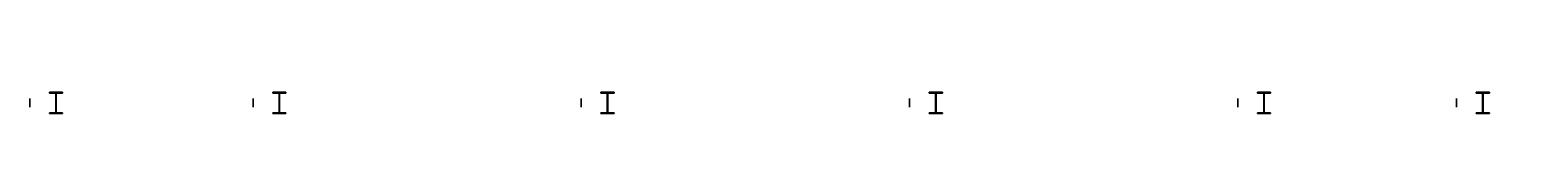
# Model space of a CAD drawing. Extents: x 0 to 768453, y -150 to 32537.
# Drawn here: x 234400 to 268453, y 3756 to 4537 of the extents above; entities that cross this region are included whole.
import ezdxf
from ezdxf.enums import TextEntityAlignment as Align

# ---------------------------------------------------------------- set-up
doc = ezdxf.new("R2010")
doc.units = 0

msp = doc.modelspace()

# ---------------------------------------------------------------- linework, layer by layer
at = {"layer": 'C1'}
for p, q in [((235150, 4244), (234850, 4244)), ((234850, 4244), (234850, 4226)), ((235150, 4244, 3330), (234850, 4244, 3330)), ((234850, 4244, 3330), (234850, 4226, 3330)), ((235150, 4244, 6460), (234850, 4244, 6460)), ((234850, 4244, 6460), (234850, 4226, 6460)), ((234994.5, 4226), (234850, 4226)), ((234994.5, 4226, 3330), (234850, 4226, 3330)), ((234994.5, 4226, 6460), (234850, 4226, 6460)), ((234994.5, 3774), (234994.5, 4226)), ((234994.5, 4226), (234994.5, 4226)), ((234994.5, 4226), (234994.5, 4226)), ((234994.5, 4226), (234994.5, 4226)), ((234994.5, 3774, 3330), (234994.5, 4226, 3330)), ((234994.5, 4226, 3330), (234994.5, 4226, 3330)), ((234994.5, 4226, 3330), (234994.5, 4226, 3330)), ((234994.5, 4226, 3330), (234994.5, 4226, 3330)), ((234994.5, 3774, 6460), (234994.5, 4226, 6460)), ((234994.5, 4226, 6460), (234994.5, 4226, 6460)), ((234994.5, 4226, 6460), (234994.5, 4226, 6460)), ((234994.5, 4226, 6460), (234994.5, 4226, 6460)), ((235005.5, 3774), (235005.5, 4226)), ((235005.5, 4226), (235005.5, 4226)), ((235005.5, 4226), (235005.5, 4226)), ((235005.5, 4226), (235005.5, 4226)), ((235005.5, 4226), (235150, 4226)), ((235005.5, 3774, 3330), (235005.5, 4226, 3330)), ((235005.5, 4226, 3330), (235005.5, 4226, 3330)), ((235005.5, 4226, 3330), (235005.5, 4226, 3330)), ((235005.5, 4226, 3330), (235005.5, 4226, 3330)), ((235005.5, 4226, 3330), (235150, 4226, 3330)), ((235005.5, 3774, 6460), (235005.5, 4226, 6460)), ((235005.5, 4226, 6460), (235005.5, 4226, 6460)), ((235005.5, 4226, 6460), (235005.5, 4226, 6460)), ((235005.5, 4226, 6460), (235005.5, 4226, 6460)), ((235005.5, 4226, 6460), (235150, 4226, 6460)), ((235150, 4244), (235150, 4226)), ((235150, 4244, 3330), (235150, 4226, 3330)), ((235150, 4244, 6460), (235150, 4226, 6460)), ((240250, 4244), (239950, 4244)), ((239950, 4244), (239950, 4226)), ((240250, 4244, 3330), (239950, 4244, 3330)), ((239950, 4244, 3330), (239950, 4226, 3330)), ((240250, 4244, 6460), (239950, 4244, 6460)), ((239950, 4244, 6460), (239950, 4226, 6460)), ((240094.5, 4226), (239950, 4226)), ((240094.5, 4226, 3330), (239950, 4226, 3330)), ((240094.5, 4226, 6460), (239950, 4226, 6460)), ((240094.5, 3774), (240094.5, 4226)), ((240094.5, 4226), (240094.5, 4226)), ((240094.5, 4226), (240094.5, 4226)), ((240094.5, 4226), (240094.5, 4226)), ((240094.5, 3774, 3330), (240094.5, 4226, 3330)), ((240094.5, 4226, 3330), (240094.5, 4226, 3330)), ((240094.5, 4226, 3330), (240094.5, 4226, 3330)), ((240094.5, 4226, 3330), (240094.5, 4226, 3330)), ((240094.5, 3774, 6460), (240094.5, 4226, 6460)), ((240094.5, 4226, 6460), (240094.5, 4226, 6460)), ((240094.5, 4226, 6460), (240094.5, 4226, 6460)), ((240094.5, 4226, 6460), (240094.5, 4226, 6460)), ((240105.5, 3774), (240105.5, 4226)), ((240105.5, 4226), (240105.5, 4226)), ((240105.5, 4226), (240105.5, 4226)), ((240105.5, 4226), (240105.5, 4226)), ((240105.5, 4226), (240250, 4226)), ((240105.5, 3774, 3330), (240105.5, 4226, 3330)), ((240105.5, 4226, 3330), (240105.5, 4226, 3330)), ((240105.5, 4226, 3330), (240105.5, 4226, 3330)), ((240105.5, 4226, 3330), (240105.5, 4226, 3330)), ((240105.5, 4226, 3330), (240250, 4226, 3330)), ((240105.5, 3774, 6460), (240105.5, 4226, 6460)), ((240105.5, 4226, 6460), (240105.5, 4226, 6460)), ((240105.5, 4226, 6460), (240105.5, 4226, 6460)), ((240105.5, 4226, 6460), (240105.5, 4226, 6460)), ((240105.5, 4226, 6460), (240250, 4226, 6460)), ((240250, 4244), (240250, 4226)), ((240250, 4244, 3330), (240250, 4226, 3330)), ((240250, 4244, 6460), (240250, 4226, 6460)), ((247750, 4244), (247450, 4244)), ((247450, 4244), (247450, 4226)), ((247750, 4244, 3330), (247450, 4244, 3330)), ((247450, 4244, 3330), (247450, 4226, 3330)), ((247750, 4244, 6460), (247450, 4244, 6460)), ((247450, 4244, 6460), (247450, 4226, 6460)), ((247594.5, 4226), (247450, 4226)), ((247594.5, 4226, 3330), (247450, 4226, 3330)), ((247594.5, 4226, 6460), (247450, 4226, 6460)), ((247594.5, 3774), (247594.5, 4226)), ((247594.5, 4226), (247594.5, 4226)), ((247594.5, 4226), (247594.5, 4226)), ((247594.5, 4226), (247594.5, 4226)), ((247594.5, 3774, 3330), (247594.5, 4226, 3330)), ((247594.5, 4226, 3330), (247594.5, 4226, 3330)), ((247594.5, 4226, 3330), (247594.5, 4226, 3330)), ((247594.5, 4226, 3330), (247594.5, 4226, 3330)), ((247594.5, 3774, 6460), (247594.5, 4226, 6460)), ((247594.5, 4226, 6460), (247594.5, 4226, 6460)), ((247594.5, 4226, 6460), (247594.5, 4226, 6460)), ((247594.5, 4226, 6460), (247594.5, 4226, 6460)), ((247605.5, 3774), (247605.5, 4226)), ((247605.5, 4226), (247605.5, 4226)), ((247605.5, 4226), (247605.5, 4226)), ((247605.5, 4226), (247605.5, 4226)), ((247605.5, 4226), (247750, 4226)), ((247605.5, 3774, 3330), (247605.5, 4226, 3330)), ((247605.5, 4226, 3330), (247605.5, 4226, 3330)), ((247605.5, 4226, 3330), (247605.5, 4226, 3330)), ((247605.5, 4226, 3330), (247605.5, 4226, 3330)), ((247605.5, 4226, 3330), (247750, 4226, 3330)), ((247605.5, 3774, 6460), (247605.5, 4226, 6460)), ((247605.5, 4226, 6460), (247605.5, 4226, 6460)), ((247605.5, 4226, 6460), (247605.5, 4226, 6460)), ((247605.5, 4226, 6460), (247605.5, 4226, 6460)), ((247605.5, 4226, 6460), (247750, 4226, 6460)), ((247750, 4244), (247750, 4226)), ((247750, 4244, 3330), (247750, 4226, 3330)), ((247750, 4244, 6460), (247750, 4226, 6460)), ((255250, 4244), (254950, 4244)), ((254950, 4244), (254950, 4226)), ((255250, 4244, 3330), (254950, 4244, 3330)), ((254950, 4244, 3330), (254950, 4226, 3330)), ((255250, 4244, 6460), (254950, 4244, 6460)), ((254950, 4244, 6460), (254950, 4226, 6460)), ((255094.5, 4226), (254950, 4226)), ((255094.5, 4226, 3330), (254950, 4226, 3330)), ((255094.5, 4226, 6460), (254950, 4226, 6460)), ((255094.5, 3774), (255094.5, 4226)), ((255094.5, 4226), (255094.5, 4226)), ((255094.5, 4226), (255094.5, 4226)), ((255094.5, 4226), (255094.5, 4226)), ((255094.5, 3774, 3330), (255094.5, 4226, 3330)), ((255094.5, 4226, 3330), (255094.5, 4226, 3330)), ((255094.5, 4226, 3330), (255094.5, 4226, 3330)), ((255094.5, 4226, 3330), (255094.5, 4226, 3330)), ((255094.5, 3774, 6460), (255094.5, 4226, 6460)), ((255094.5, 4226, 6460), (255094.5, 4226, 6460)), ((255094.5, 4226, 6460), (255094.5, 4226, 6460)), ((255094.5, 4226, 6460), (255094.5, 4226, 6460)), ((255105.5, 3774), (255105.5, 4226)), ((255105.5, 4226), (255105.5, 4226)), ((255105.5, 4226), (255105.5, 4226)), ((255105.5, 4226), (255105.5, 4226)), ((255105.5, 4226), (255250, 4226)), ((255105.5, 3774, 3330), (255105.5, 4226, 3330)), ((255105.5, 4226, 3330), (255105.5, 4226, 3330)), ((255105.5, 4226, 3330), (255105.5, 4226, 3330)), ((255105.5, 4226, 3330), (255105.5, 4226, 3330)), ((255105.5, 4226, 3330), (255250, 4226, 3330)), ((255105.5, 3774, 6460), (255105.5, 4226, 6460)), ((255105.5, 4226, 6460), (255105.5, 4226, 6460)), ((255105.5, 4226, 6460), (255105.5, 4226, 6460)), ((255105.5, 4226, 6460), (255105.5, 4226, 6460)), ((255105.5, 4226, 6460), (255250, 4226, 6460)), ((255250, 4244), (255250, 4226)), ((255250, 4244, 3330), (255250, 4226, 3330)), ((255250, 4244, 6460), (255250, 4226, 6460)), ((262750, 4244), (262450, 4244)), ((262450, 4244), (262450, 4226)), ((262750, 4244, 3330), (262450, 4244, 3330)), ((262450, 4244, 3330), (262450, 4226, 3330)), ((262750, 4244, 6460), (262450, 4244, 6460)), ((262450, 4244, 6460), (262450, 4226, 6460)), ((262594.5, 4226), (262450, 4226)), ((262594.5, 4226, 3330), (262450, 4226, 3330)), ((262594.5, 4226, 6460), (262450, 4226, 6460)), ((262594.5, 3774), (262594.5, 4226)), ((262594.5, 4226), (262594.5, 4226)), ((262594.5, 4226), (262594.5, 4226)), ((262594.5, 4226), (262594.5, 4226)), ((262594.5, 3774, 3330), (262594.5, 4226, 3330)), ((262594.5, 4226, 3330), (262594.5, 4226, 3330)), ((262594.5, 4226, 3330), (262594.5, 4226, 3330)), ((262594.5, 4226, 3330), (262594.5, 4226, 3330)), ((262594.5, 3774, 6460), (262594.5, 4226, 6460)), ((262594.5, 4226, 6460), (262594.5, 4226, 6460)), ((262594.5, 4226, 6460), (262594.5, 4226, 6460)), ((262594.5, 4226, 6460), (262594.5, 4226, 6460)), ((262605.5, 3774), (262605.5, 4226)), ((262605.5, 4226), (262605.5, 4226)), ((262605.5, 4226), (262605.5, 4226)), ((262605.5, 4226), (262605.5, 4226)), ((262605.5, 4226), (262750, 4226)), ((262605.5, 3774, 3330), (262605.5, 4226, 3330)), ((262605.5, 4226, 3330), (262605.5, 4226, 3330)), ((262605.5, 4226, 3330), (262605.5, 4226, 3330)), ((262605.5, 4226, 3330), (262605.5, 4226, 3330)), ((262605.5, 4226, 3330), (262750, 4226, 3330)), ((262605.5, 3774, 6460), (262605.5, 4226, 6460)), ((262605.5, 4226, 6460), (262605.5, 4226, 6460)), ((262605.5, 4226, 6460), (262605.5, 4226, 6460)), ((262605.5, 4226, 6460), (262605.5, 4226, 6460)), ((262605.5, 4226, 6460), (262750, 4226, 6460)), ((262750, 4244), (262750, 4226)), ((262750, 4244, 3330), (262750, 4226, 3330)), ((262750, 4244, 6460), (262750, 4226, 6460)), ((267750, 4244), (267450, 4244)), ((267450, 4244), (267450, 4226)), ((267750, 4244, 3330), (267450, 4244, 3330)), ((267450, 4244, 3330), (267450, 4226, 3330)), ((267750, 4244, 6460), (267450, 4244, 6460)), ((267450, 4244, 6460), (267450, 4226, 6460)), ((267594.5, 4226), (267450, 4226)), ((267594.5, 4226, 3330), (267450, 4226, 3330)), ((267594.5, 4226, 6460), (267450, 4226, 6460)), ((267594.5, 3774), (267594.5, 4226)), ((267594.5, 4226), (267594.5, 4226)), ((267594.5, 4226), (267594.5, 4226)), ((267594.5, 4226), (267594.5, 4226)), ((267594.5, 3774, 3330), (267594.5, 4226, 3330)), ((267594.5, 4226, 3330), (267594.5, 4226, 3330)), ((267594.5, 4226, 3330), (267594.5, 4226, 3330)), ((267594.5, 4226, 3330), (267594.5, 4226, 3330)), ((267594.5, 3774, 6460), (267594.5, 4226, 6460)), ((267594.5, 4226, 6460), (267594.5, 4226, 6460)), ((267594.5, 4226, 6460), (267594.5, 4226, 6460)), ((267594.5, 4226, 6460), (267594.5, 4226, 6460)), ((267605.5, 3774), (267605.5, 4226)), ((267605.5, 4226), (267605.5, 4226)), ((267605.5, 4226), (267605.5, 4226)), ((267605.5, 4226), (267605.5, 4226)), ((267605.5, 4226), (267750, 4226)), ((267605.5, 3774, 3330), (267605.5, 4226, 3330)), ((267605.5, 4226, 3330), (267605.5, 4226, 3330)), ((267605.5, 4226, 3330), (267605.5, 4226, 3330)), ((267605.5, 4226, 3330), (267605.5, 4226, 3330)), ((267605.5, 4226, 3330), (267750, 4226, 3330)), ((267605.5, 3774, 6460), (267605.5, 4226, 6460)), ((267605.5, 4226, 6460), (267605.5, 4226, 6460)), ((267605.5, 4226, 6460), (267605.5, 4226, 6460)), ((267605.5, 4226, 6460), (267605.5, 4226, 6460)), ((267605.5, 4226, 6460), (267750, 4226, 6460)), ((267750, 4244), (267750, 4226)), ((267750, 4244, 3330), (267750, 4226, 3330)), ((267750, 4244, 6460), (267750, 4226, 6460)), ((234994.5, 3774), (234850, 3774)), ((234850, 3756), (234850, 3774)), ((234994.5, 3774, 3330), (234850, 3774, 3330)), ((234850, 3756, 3330), (234850, 3774, 3330)), ((234994.5, 3774, 6460), (234850, 3774, 6460)), ((234850, 3756, 6460), (234850, 3774, 6460)), ((235150, 3756), (234850, 3756)), ((235150, 3756, 3330), (234850, 3756, 3330)), ((235150, 3756, 6460), (234850, 3756, 6460)), ((234994.5, 3774), (234994.5, 3774)), ((234994.5, 3774), (234994.5, 3774)), ((234994.5, 3774), (234994.5, 3774)), ((234994.5, 3774, 3330), (234994.5, 3774, 3330)), ((234994.5, 3774, 3330), (234994.5, 3774, 3330)), ((234994.5, 3774, 3330), (234994.5, 3774, 3330)), ((234994.5, 3774, 6460), (234994.5, 3774, 6460)), ((234994.5, 3774, 6460), (234994.5, 3774, 6460)), ((234994.5, 3774, 6460), (234994.5, 3774, 6460)), ((235005.5, 3774), (235005.5, 3774)), ((235005.5, 3774), (235005.5, 3774)), ((235005.5, 3774), (235005.5, 3774)), ((235005.5, 3774), (235150, 3774)), ((235005.5, 3774, 3330), (235005.5, 3774, 3330)), ((235005.5, 3774, 3330), (235005.5, 3774, 3330)), ((235005.5, 3774, 3330), (235005.5, 3774, 3330)), ((235005.5, 3774, 3330), (235150, 3774, 3330)), ((235005.5, 3774, 6460), (235005.5, 3774, 6460)), ((235005.5, 3774, 6460), (235005.5, 3774, 6460)), ((235005.5, 3774, 6460), (235005.5, 3774, 6460)), ((235005.5, 3774, 6460), (235150, 3774, 6460)), ((235150, 3756), (235150, 3774)), ((235150, 3756, 3330), (235150, 3774, 3330)), ((235150, 3756, 6460), (235150, 3774, 6460)), ((240094.5, 3774), (239950, 3774)), ((239950, 3756), (239950, 3774)), ((240094.5, 3774, 3330), (239950, 3774, 3330)), ((239950, 3756, 3330), (239950, 3774, 3330)), ((240094.5, 3774, 6460), (239950, 3774, 6460)), ((239950, 3756, 6460), (239950, 3774, 6460)), ((240250, 3756), (239950, 3756)), ((240250, 3756, 3330), (239950, 3756, 3330)), ((240250, 3756, 6460), (239950, 3756, 6460)), ((240094.5, 3774), (240094.5, 3774)), ((240094.5, 3774), (240094.5, 3774)), ((240094.5, 3774), (240094.5, 3774)), ((240094.5, 3774, 3330), (240094.5, 3774, 3330)), ((240094.5, 3774, 3330), (240094.5, 3774, 3330)), ((240094.5, 3774, 3330), (240094.5, 3774, 3330)), ((240094.5, 3774, 6460), (240094.5, 3774, 6460)), ((240094.5, 3774, 6460), (240094.5, 3774, 6460)), ((240094.5, 3774, 6460), (240094.5, 3774, 6460)), ((240105.5, 3774), (240105.5, 3774)), ((240105.5, 3774), (240105.5, 3774)), ((240105.5, 3774), (240105.5, 3774)), ((240105.5, 3774), (240250, 3774)), ((240105.5, 3774, 3330), (240105.5, 3774, 3330)), ((240105.5, 3774, 3330), (240105.5, 3774, 3330)), ((240105.5, 3774, 3330), (240105.5, 3774, 3330)), ((240105.5, 3774, 3330), (240250, 3774, 3330)), ((240105.5, 3774, 6460), (240105.5, 3774, 6460)), ((240105.5, 3774, 6460), (240105.5, 3774, 6460)), ((240105.5, 3774, 6460), (240105.5, 3774, 6460)), ((240105.5, 3774, 6460), (240250, 3774, 6460)), ((240250, 3756), (240250, 3774)), ((240250, 3756, 3330), (240250, 3774, 3330)), ((240250, 3756, 6460), (240250, 3774, 6460)), ((247594.5, 3774), (247450, 3774)), ((247450, 3756), (247450, 3774)), ((247594.5, 3774, 3330), (247450, 3774, 3330)), ((247450, 3756, 3330), (247450, 3774, 3330)), ((247594.5, 3774, 6460), (247450, 3774, 6460)), ((247450, 3756, 6460), (247450, 3774, 6460)), ((247750, 3756), (247450, 3756)), ((247750, 3756, 3330), (247450, 3756, 3330)), ((247750, 3756, 6460), (247450, 3756, 6460)), ((247594.5, 3774), (247594.5, 3774)), ((247594.5, 3774), (247594.5, 3774)), ((247594.5, 3774), (247594.5, 3774)), ((247594.5, 3774, 3330), (247594.5, 3774, 3330)), ((247594.5, 3774, 3330), (247594.5, 3774, 3330)), ((247594.5, 3774, 3330), (247594.5, 3774, 3330)), ((247594.5, 3774, 6460), (247594.5, 3774, 6460)), ((247594.5, 3774, 6460), (247594.5, 3774, 6460)), ((247594.5, 3774, 6460), (247594.5, 3774, 6460)), ((247605.5, 3774), (247605.5, 3774)), ((247605.5, 3774), (247605.5, 3774)), ((247605.5, 3774), (247605.5, 3774)), ((247605.5, 3774), (247750, 3774)), ((247605.5, 3774, 3330), (247605.5, 3774, 3330)), ((247605.5, 3774, 3330), (247605.5, 3774, 3330)), ((247605.5, 3774, 3330), (247605.5, 3774, 3330)), ((247605.5, 3774, 3330), (247750, 3774, 3330)), ((247605.5, 3774, 6460), (247605.5, 3774, 6460)), ((247605.5, 3774, 6460), (247605.5, 3774, 6460)), ((247605.5, 3774, 6460), (247605.5, 3774, 6460)), ((247605.5, 3774, 6460), (247750, 3774, 6460)), ((247750, 3756), (247750, 3774)), ((247750, 3756, 3330), (247750, 3774, 3330)), ((247750, 3756, 6460), (247750, 3774, 6460)), ((255094.5, 3774), (254950, 3774)), ((254950, 3756), (254950, 3774)), ((255094.5, 3774, 3330), (254950, 3774, 3330)), ((254950, 3756, 3330), (254950, 3774, 3330)), ((255094.5, 3774, 6460), (254950, 3774, 6460)), ((254950, 3756, 6460), (254950, 3774, 6460)), ((255250, 3756), (254950, 3756)), ((255250, 3756, 3330), (254950, 3756, 3330)), ((255250, 3756, 6460), (254950, 3756, 6460)), ((255094.5, 3774), (255094.5, 3774)), ((255094.5, 3774), (255094.5, 3774)), ((255094.5, 3774), (255094.5, 3774)), ((255094.5, 3774, 3330), (255094.5, 3774, 3330)), ((255094.5, 3774, 3330), (255094.5, 3774, 3330)), ((255094.5, 3774, 3330), (255094.5, 3774, 3330)), ((255094.5, 3774, 6460), (255094.5, 3774, 6460)), ((255094.5, 3774, 6460), (255094.5, 3774, 6460)), ((255094.5, 3774, 6460), (255094.5, 3774, 6460)), ((255105.5, 3774), (255105.5, 3774)), ((255105.5, 3774), (255105.5, 3774)), ((255105.5, 3774), (255105.5, 3774)), ((255105.5, 3774), (255250, 3774)), ((255105.5, 3774, 3330), (255105.5, 3774, 3330)), ((255105.5, 3774, 3330), (255105.5, 3774, 3330)), ((255105.5, 3774, 3330), (255105.5, 3774, 3330)), ((255105.5, 3774, 3330), (255250, 3774, 3330)), ((255105.5, 3774, 6460), (255105.5, 3774, 6460)), ((255105.5, 3774, 6460), (255105.5, 3774, 6460)), ((255105.5, 3774, 6460), (255105.5, 3774, 6460)), ((255105.5, 3774, 6460), (255250, 3774, 6460)), ((255250, 3756), (255250, 3774)), ((255250, 3756, 3330), (255250, 3774, 3330)), ((255250, 3756, 6460), (255250, 3774, 6460)), ((262594.5, 3774), (262450, 3774)), ((262450, 3756), (262450, 3774)), ((262594.5, 3774, 3330), (262450, 3774, 3330)), ((262450, 3756, 3330), (262450, 3774, 3330)), ((262594.5, 3774, 6460), (262450, 3774, 6460)), ((262450, 3756, 6460), (262450, 3774, 6460)), ((262750, 3756), (262450, 3756)), ((262750, 3756, 3330), (262450, 3756, 3330)), ((262750, 3756, 6460), (262450, 3756, 6460)), ((262594.5, 3774), (262594.5, 3774)), ((262594.5, 3774), (262594.5, 3774)), ((262594.5, 3774), (262594.5, 3774)), ((262594.5, 3774, 3330), (262594.5, 3774, 3330)), ((262594.5, 3774, 3330), (262594.5, 3774, 3330)), ((262594.5, 3774, 3330), (262594.5, 3774, 3330)), ((262594.5, 3774, 6460), (262594.5, 3774, 6460)), ((262594.5, 3774, 6460), (262594.5, 3774, 6460)), ((262594.5, 3774, 6460), (262594.5, 3774, 6460)), ((262605.5, 3774), (262605.5, 3774)), ((262605.5, 3774), (262605.5, 3774)), ((262605.5, 3774), (262605.5, 3774)), ((262605.5, 3774), (262750, 3774)), ((262605.5, 3774, 3330), (262605.5, 3774, 3330)), ((262605.5, 3774, 3330), (262605.5, 3774, 3330)), ((262605.5, 3774, 3330), (262605.5, 3774, 3330)), ((262605.5, 3774, 3330), (262750, 3774, 3330)), ((262605.5, 3774, 6460), (262605.5, 3774, 6460)), ((262605.5, 3774, 6460), (262605.5, 3774, 6460)), ((262605.5, 3774, 6460), (262605.5, 3774, 6460)), ((262605.5, 3774, 6460), (262750, 3774, 6460)), ((262750, 3756), (262750, 3774)), ((262750, 3756, 3330), (262750, 3774, 3330)), ((262750, 3756, 6460), (262750, 3774, 6460)), ((267594.5, 3774), (267450, 3774)), ((267450, 3756), (267450, 3774)), ((267594.5, 3774, 3330), (267450, 3774, 3330)), ((267450, 3756, 3330), (267450, 3774, 3330)), ((267594.5, 3774, 6460), (267450, 3774, 6460)), ((267450, 3756, 6460), (267450, 3774, 6460)), ((267750, 3756), (267450, 3756)), ((267750, 3756, 3330), (267450, 3756, 3330)), ((267750, 3756, 6460), (267450, 3756, 6460)), ((267594.5, 3774), (267594.5, 3774)), ((267594.5, 3774), (267594.5, 3774)), ((267594.5, 3774), (267594.5, 3774)), ((267594.5, 3774, 3330), (267594.5, 3774, 3330)), ((267594.5, 3774, 3330), (267594.5, 3774, 3330)), ((267594.5, 3774, 3330), (267594.5, 3774, 3330)), ((267594.5, 3774, 6460), (267594.5, 3774, 6460)), ((267594.5, 3774, 6460), (267594.5, 3774, 6460)), ((267594.5, 3774, 6460), (267594.5, 3774, 6460)), ((267605.5, 3774), (267605.5, 3774)), ((267605.5, 3774), (267605.5, 3774)), ((267605.5, 3774), (267605.5, 3774)), ((267605.5, 3774), (267750, 3774)), ((267605.5, 3774, 3330), (267605.5, 3774, 3330)), ((267605.5, 3774, 3330), (267605.5, 3774, 3330)), ((267605.5, 3774, 3330), (267605.5, 3774, 3330)), ((267605.5, 3774, 3330), (267750, 3774, 3330)), ((267605.5, 3774, 6460), (267605.5, 3774, 6460)), ((267605.5, 3774, 6460), (267605.5, 3774, 6460)), ((267605.5, 3774, 6460), (267605.5, 3774, 6460)), ((267605.5, 3774, 6460), (267750, 3774, 6460)), ((267750, 3756), (267750, 3774)), ((267750, 3756, 3330), (267750, 3774, 3330)), ((267750, 3756, 6460), (267750, 3774, 6460))]:
    msp.add_line(p, q, dxfattribs=at)
at = {"layer": 'G41', "extrusion": (-1, 0, 0)}
for p, q in [((234400, 3900, 3530), (234400, 4100, 3530)), ((234400, 3900, 3130), (234400, 4100, 3130)), ((234400, 4006, 3508), (234400, 4100, 3508)), ((234400, 4100, 3530), (234400, 4100, 3508)), ((234400, 4006, 3152), (234400, 4100, 3152)), ((234400, 4100, 3130), (234400, 4100, 3152)), ((234400, 3900, 6660), (234400, 4100, 6660)), ((234400, 3900, 6260), (234400, 4100, 6260)), ((234400, 4006, 6638), (234400, 4100, 6638)), ((234400, 4100, 6660), (234400, 4100, 6638)), ((234400, 4006, 6282), (234400, 4100, 6282)), ((234400, 4100, 6260), (234400, 4100, 6282)), ((234400, 3900, 9790), (234400, 4100, 9790)), ((234400, 3900, 9390), (234400, 4100, 9390)), ((234400, 4006, 9768), (234400, 4100, 9768)), ((234400, 4100, 9790), (234400, 4100, 9768)), ((234400, 4006, 9412), (234400, 4100, 9412)), ((234400, 4100, 9390), (234400, 4100, 9412)), ((247000, 3900, 3530), (247000, 4100, 3530)), ((247000, 3900, 3130), (247000, 4100, 3130)), ((247000, 4006, 3508), (247000, 4100, 3508)), ((247000, 4100, 3530), (247000, 4100, 3508)), ((247000, 4006, 3152), (247000, 4100, 3152)), ((247000, 4100, 3130), (247000, 4100, 3152)), ((247000, 3900, 6660), (247000, 4100, 6660)), ((247000, 3900, 6260), (247000, 4100, 6260)), ((247000, 4006, 6638), (247000, 4100, 6638)), ((247000, 4100, 6660), (247000, 4100, 6638)), ((247000, 4006, 6282), (247000, 4100, 6282)), ((247000, 4100, 6260), (247000, 4100, 6282)), ((247000, 3900, 9790), (247000, 4100, 9790)), ((247000, 3900, 9390), (247000, 4100, 9390)), ((247000, 4006, 9768), (247000, 4100, 9768)), ((247000, 4100, 9790), (247000, 4100, 9768)), ((247000, 4006, 9412), (247000, 4100, 9412)), ((247000, 4100, 9390), (247000, 4100, 9412)), ((254500, 3900, 3530), (254500, 4100, 3530)), ((254500, 3900, 3130), (254500, 4100, 3130)), ((254500, 4006, 3508), (254500, 4100, 3508)), ((254500, 4100, 3530), (254500, 4100, 3508)), ((254500, 4006, 3152), (254500, 4100, 3152)), ((254500, 4100, 3130), (254500, 4100, 3152)), ((254500, 3900, 6660), (254500, 4100, 6660)), ((254500, 3900, 6260), (254500, 4100, 6260)), ((254500, 4006, 6638), (254500, 4100, 6638)), ((254500, 4100, 6660), (254500, 4100, 6638)), ((254500, 4006, 6282), (254500, 4100, 6282)), ((254500, 4100, 6260), (254500, 4100, 6282)), ((254500, 3900, 9790), (254500, 4100, 9790)), ((254500, 3900, 9390), (254500, 4100, 9390)), ((254500, 4006, 9768), (254500, 4100, 9768)), ((254500, 4100, 9790), (254500, 4100, 9768)), ((254500, 4006, 9412), (254500, 4100, 9412)), ((254500, 4100, 9390), (254500, 4100, 9412)), ((262000, 3900, 3530), (262000, 4100, 3530)), ((262000, 3900, 3130), (262000, 4100, 3130)), ((262000, 4006, 3508), (262000, 4100, 3508)), ((262000, 4100, 3530), (262000, 4100, 3508)), ((262000, 4006, 3152), (262000, 4100, 3152)), ((262000, 4100, 3130), (262000, 4100, 3152)), ((262000, 3900, 6660), (262000, 4100, 6660)), ((262000, 3900, 6260), (262000, 4100, 6260)), ((262000, 4006, 6638), (262000, 4100, 6638)), ((262000, 4100, 6660), (262000, 4100, 6638)), ((262000, 4006, 6282), (262000, 4100, 6282)), ((262000, 4100, 6260), (262000, 4100, 6282)), ((262000, 3900, 9790), (262000, 4100, 9790)), ((262000, 3900, 9390), (262000, 4100, 9390)), ((262000, 4006, 9768), (262000, 4100, 9768)), ((262000, 4100, 9790), (262000, 4100, 9768)), ((262000, 4006, 9412), (262000, 4100, 9412)), ((262000, 4100, 9390), (262000, 4100, 9412)), ((234400, 4006, 3152), (234400, 4006, 3508)), ((234400, 4006, 3152), (234400, 4006, 3152)), ((234400, 4006, 3508), (234400, 4006, 3508)), ((234400, 4006, 3152), (234400, 4006, 3152)), ((234400, 4006, 3508), (234400, 4006, 3508)), ((234400, 4006, 3152), (234400, 4006, 3152)), ((234400, 4006, 3508), (234400, 4006, 3508)), ((234400, 4006, 6282), (234400, 4006, 6638)), ((234400, 4006, 6282), (234400, 4006, 6282)), ((234400, 4006, 6638), (234400, 4006, 6638)), ((234400, 4006, 6282), (234400, 4006, 6282)), ((234400, 4006, 6638), (234400, 4006, 6638)), ((234400, 4006, 6282), (234400, 4006, 6282)), ((234400, 4006, 6638), (234400, 4006, 6638)), ((234400, 4006, 9412), (234400, 4006, 9768)), ((234400, 4006, 9412), (234400, 4006, 9412)), ((234400, 4006, 9768), (234400, 4006, 9768)), ((234400, 4006, 9412), (234400, 4006, 9412)), ((234400, 4006, 9768), (234400, 4006, 9768)), ((234400, 4006, 9412), (234400, 4006, 9412)), ((234400, 4006, 9768), (234400, 4006, 9768)), ((234400, 3994, 3152), (234400, 3994, 3508)), ((234400, 3994, 3508), (234400, 3994, 3508)), ((234400, 3994, 3152), (234400, 3994, 3152)), ((234400, 3994, 3508), (234400, 3994, 3508)), ((234400, 3994, 3152), (234400, 3994, 3152)), ((234400, 3994, 3508), (234400, 3994, 3508)), ((234400, 3994, 3152), (234400, 3994, 3152)), ((234400, 3994, 3508), (234400, 3900, 3508)), ((234400, 3994, 3152), (234400, 3900, 3152)), ((234400, 3994, 6282), (234400, 3994, 6638)), ((234400, 3994, 6638), (234400, 3994, 6638)), ((234400, 3994, 6282), (234400, 3994, 6282)), ((234400, 3994, 6638), (234400, 3994, 6638)), ((234400, 3994, 6282), (234400, 3994, 6282)), ((234400, 3994, 6638), (234400, 3994, 6638)), ((234400, 3994, 6282), (234400, 3994, 6282)), ((234400, 3994, 6638), (234400, 3900, 6638)), ((234400, 3994, 6282), (234400, 3900, 6282)), ((234400, 3994, 9412), (234400, 3994, 9768)), ((234400, 3994, 9768), (234400, 3994, 9768)), ((234400, 3994, 9412), (234400, 3994, 9412)), ((234400, 3994, 9768), (234400, 3994, 9768)), ((234400, 3994, 9412), (234400, 3994, 9412)), ((234400, 3994, 9768), (234400, 3994, 9768)), ((234400, 3994, 9412), (234400, 3994, 9412)), ((234400, 3994, 9768), (234400, 3900, 9768)), ((234400, 3994, 9412), (234400, 3900, 9412)), ((234400, 3900, 3530), (234400, 3900, 3508)), ((234400, 3900, 3130), (234400, 3900, 3152)), ((234400, 3900, 6660), (234400, 3900, 6638)), ((234400, 3900, 6260), (234400, 3900, 6282)), ((234400, 3900, 9790), (234400, 3900, 9768)), ((234400, 3900, 9390), (234400, 3900, 9412)), ((247000, 4006, 3152), (247000, 4006, 3508)), ((247000, 4006, 3152), (247000, 4006, 3152)), ((247000, 4006, 3508), (247000, 4006, 3508)), ((247000, 4006, 3152), (247000, 4006, 3152)), ((247000, 4006, 3508), (247000, 4006, 3508)), ((247000, 4006, 3152), (247000, 4006, 3152)), ((247000, 4006, 3508), (247000, 4006, 3508)), ((247000, 4006, 6282), (247000, 4006, 6638)), ((247000, 4006, 6282), (247000, 4006, 6282)), ((247000, 4006, 6638), (247000, 4006, 6638)), ((247000, 4006, 6282), (247000, 4006, 6282)), ((247000, 4006, 6638), (247000, 4006, 6638)), ((247000, 4006, 6282), (247000, 4006, 6282)), ((247000, 4006, 6638), (247000, 4006, 6638)), ((247000, 4006, 9412), (247000, 4006, 9768)), ((247000, 4006, 9412), (247000, 4006, 9412)), ((247000, 4006, 9768), (247000, 4006, 9768)), ((247000, 4006, 9412), (247000, 4006, 9412)), ((247000, 4006, 9768), (247000, 4006, 9768)), ((247000, 4006, 9412), (247000, 4006, 9412)), ((247000, 4006, 9768), (247000, 4006, 9768)), ((247000, 3994, 3152), (247000, 3994, 3508)), ((247000, 3994, 3508), (247000, 3994, 3508)), ((247000, 3994, 3152), (247000, 3994, 3152)), ((247000, 3994, 3508), (247000, 3994, 3508)), ((247000, 3994, 3152), (247000, 3994, 3152)), ((247000, 3994, 3508), (247000, 3994, 3508)), ((247000, 3994, 3152), (247000, 3994, 3152)), ((247000, 3994, 3508), (247000, 3900, 3508)), ((247000, 3994, 3152), (247000, 3900, 3152)), ((247000, 3994, 6282), (247000, 3994, 6638)), ((247000, 3994, 6638), (247000, 3994, 6638)), ((247000, 3994, 6282), (247000, 3994, 6282)), ((247000, 3994, 6638), (247000, 3994, 6638)), ((247000, 3994, 6282), (247000, 3994, 6282)), ((247000, 3994, 6638), (247000, 3994, 6638)), ((247000, 3994, 6282), (247000, 3994, 6282)), ((247000, 3994, 6638), (247000, 3900, 6638)), ((247000, 3994, 6282), (247000, 3900, 6282)), ((247000, 3994, 9412), (247000, 3994, 9768)), ((247000, 3994, 9768), (247000, 3994, 9768)), ((247000, 3994, 9412), (247000, 3994, 9412)), ((247000, 3994, 9768), (247000, 3994, 9768)), ((247000, 3994, 9412), (247000, 3994, 9412)), ((247000, 3994, 9768), (247000, 3994, 9768)), ((247000, 3994, 9412), (247000, 3994, 9412)), ((247000, 3994, 9768), (247000, 3900, 9768)), ((247000, 3994, 9412), (247000, 3900, 9412)), ((247000, 3900, 3530), (247000, 3900, 3508)), ((247000, 3900, 3130), (247000, 3900, 3152)), ((247000, 3900, 6660), (247000, 3900, 6638)), ((247000, 3900, 6260), (247000, 3900, 6282)), ((247000, 3900, 9790), (247000, 3900, 9768)), ((247000, 3900, 9390), (247000, 3900, 9412)), ((254500, 4006, 3152), (254500, 4006, 3508)), ((254500, 4006, 3152), (254500, 4006, 3152)), ((254500, 4006, 3508), (254500, 4006, 3508)), ((254500, 4006, 3152), (254500, 4006, 3152)), ((254500, 4006, 3508), (254500, 4006, 3508)), ((254500, 4006, 3152), (254500, 4006, 3152)), ((254500, 4006, 3508), (254500, 4006, 3508)), ((254500, 4006, 6282), (254500, 4006, 6638)), ((254500, 4006, 6282), (254500, 4006, 6282)), ((254500, 4006, 6638), (254500, 4006, 6638)), ((254500, 4006, 6282), (254500, 4006, 6282)), ((254500, 4006, 6638), (254500, 4006, 6638)), ((254500, 4006, 6282), (254500, 4006, 6282)), ((254500, 4006, 6638), (254500, 4006, 6638)), ((254500, 4006, 9412), (254500, 4006, 9768)), ((254500, 4006, 9412), (254500, 4006, 9412)), ((254500, 4006, 9768), (254500, 4006, 9768)), ((254500, 4006, 9412), (254500, 4006, 9412)), ((254500, 4006, 9768), (254500, 4006, 9768)), ((254500, 4006, 9412), (254500, 4006, 9412)), ((254500, 4006, 9768), (254500, 4006, 9768)), ((254500, 3994, 3152), (254500, 3994, 3508)), ((254500, 3994, 3508), (254500, 3994, 3508)), ((254500, 3994, 3152), (254500, 3994, 3152)), ((254500, 3994, 3508), (254500, 3994, 3508)), ((254500, 3994, 3152), (254500, 3994, 3152)), ((254500, 3994, 3508), (254500, 3994, 3508)), ((254500, 3994, 3152), (254500, 3994, 3152)), ((254500, 3994, 3508), (254500, 3900, 3508)), ((254500, 3994, 3152), (254500, 3900, 3152)), ((254500, 3994, 6282), (254500, 3994, 6638)), ((254500, 3994, 6638), (254500, 3994, 6638)), ((254500, 3994, 6282), (254500, 3994, 6282)), ((254500, 3994, 6638), (254500, 3994, 6638)), ((254500, 3994, 6282), (254500, 3994, 6282)), ((254500, 3994, 6638), (254500, 3994, 6638)), ((254500, 3994, 6282), (254500, 3994, 6282)), ((254500, 3994, 6638), (254500, 3900, 6638)), ((254500, 3994, 6282), (254500, 3900, 6282)), ((254500, 3994, 9412), (254500, 3994, 9768)), ((254500, 3994, 9768), (254500, 3994, 9768)), ((254500, 3994, 9412), (254500, 3994, 9412)), ((254500, 3994, 9768), (254500, 3994, 9768)), ((254500, 3994, 9412), (254500, 3994, 9412)), ((254500, 3994, 9768), (254500, 3994, 9768)), ((254500, 3994, 9412), (254500, 3994, 9412)), ((254500, 3994, 9768), (254500, 3900, 9768)), ((254500, 3994, 9412), (254500, 3900, 9412)), ((254500, 3900, 3530), (254500, 3900, 3508)), ((254500, 3900, 3130), (254500, 3900, 3152)), ((254500, 3900, 6660), (254500, 3900, 6638)), ((254500, 3900, 6260), (254500, 3900, 6282)), ((254500, 3900, 9790), (254500, 3900, 9768)), ((254500, 3900, 9390), (254500, 3900, 9412)), ((262000, 4006, 3152), (262000, 4006, 3508)), ((262000, 4006, 3152), (262000, 4006, 3152)), ((262000, 4006, 3508), (262000, 4006, 3508)), ((262000, 4006, 3152), (262000, 4006, 3152)), ((262000, 4006, 3508), (262000, 4006, 3508)), ((262000, 4006, 3152), (262000, 4006, 3152)), ((262000, 4006, 3508), (262000, 4006, 3508)), ((262000, 4006, 6282), (262000, 4006, 6638)), ((262000, 4006, 6282), (262000, 4006, 6282)), ((262000, 4006, 6638), (262000, 4006, 6638)), ((262000, 4006, 6282), (262000, 4006, 6282)), ((262000, 4006, 6638), (262000, 4006, 6638)), ((262000, 4006, 6282), (262000, 4006, 6282)), ((262000, 4006, 6638), (262000, 4006, 6638)), ((262000, 4006, 9412), (262000, 4006, 9768)), ((262000, 4006, 9412), (262000, 4006, 9412)), ((262000, 4006, 9768), (262000, 4006, 9768)), ((262000, 4006, 9412), (262000, 4006, 9412)), ((262000, 4006, 9768), (262000, 4006, 9768)), ((262000, 4006, 9412), (262000, 4006, 9412)), ((262000, 4006, 9768), (262000, 4006, 9768)), ((262000, 3994, 3152), (262000, 3994, 3508)), ((262000, 3994, 3508), (262000, 3994, 3508)), ((262000, 3994, 3152), (262000, 3994, 3152)), ((262000, 3994, 3508), (262000, 3994, 3508)), ((262000, 3994, 3152), (262000, 3994, 3152)), ((262000, 3994, 3508), (262000, 3994, 3508)), ((262000, 3994, 3152), (262000, 3994, 3152)), ((262000, 3994, 3508), (262000, 3900, 3508)), ((262000, 3994, 3152), (262000, 3900, 3152)), ((262000, 3994, 6282), (262000, 3994, 6638)), ((262000, 3994, 6638), (262000, 3994, 6638)), ((262000, 3994, 6282), (262000, 3994, 6282)), ((262000, 3994, 6638), (262000, 3994, 6638)), ((262000, 3994, 6282), (262000, 3994, 6282)), ((262000, 3994, 6638), (262000, 3994, 6638)), ((262000, 3994, 6282), (262000, 3994, 6282)), ((262000, 3994, 6638), (262000, 3900, 6638)), ((262000, 3994, 6282), (262000, 3900, 6282)), ((262000, 3994, 9412), (262000, 3994, 9768)), ((262000, 3994, 9768), (262000, 3994, 9768)), ((262000, 3994, 9412), (262000, 3994, 9412)), ((262000, 3994, 9768), (262000, 3994, 9768)), ((262000, 3994, 9412), (262000, 3994, 9412)), ((262000, 3994, 9768), (262000, 3994, 9768)), ((262000, 3994, 9412), (262000, 3994, 9412)), ((262000, 3994, 9768), (262000, 3900, 9768)), ((262000, 3994, 9412), (262000, 3900, 9412)), ((262000, 3900, 3530), (262000, 3900, 3508)), ((262000, 3900, 3130), (262000, 3900, 3152)), ((262000, 3900, 6660), (262000, 3900, 6638)), ((262000, 3900, 6260), (262000, 3900, 6282)), ((262000, 3900, 9790), (262000, 3900, 9768)), ((262000, 3900, 9390), (262000, 3900, 9412))]:
    msp.add_line(p, q, dxfattribs=at)
at = {"layer": 'G43', "extrusion": (-1, 0, 0)}
for p, q in [((239500, 3900, 3530), (239500, 4100, 3530)), ((239500, 3900, 3130), (239500, 4100, 3130)), ((239500, 4004, 3517), (239500, 4100, 3517)), ((239500, 4100, 3530), (239500, 4100, 3517)), ((239500, 4004, 3143), (239500, 4100, 3143)), ((239500, 4100, 3130), (239500, 4100, 3143)), ((239500, 3900, 6660), (239500, 4100, 6660)), ((239500, 3900, 6260), (239500, 4100, 6260)), ((239500, 4004, 6647), (239500, 4100, 6647)), ((239500, 4100, 6660), (239500, 4100, 6647)), ((239500, 4004, 6273), (239500, 4100, 6273)), ((239500, 4100, 6260), (239500, 4100, 6273)), ((239500, 3900, 9790), (239500, 4100, 9790)), ((239500, 3900, 9390), (239500, 4100, 9390)), ((239500, 4004, 9777), (239500, 4100, 9777)), ((239500, 4100, 9790), (239500, 4100, 9777)), ((239500, 4004, 9403), (239500, 4100, 9403)), ((239500, 4100, 9390), (239500, 4100, 9403)), ((267000, 3900, 3530), (267000, 4100, 3530)), ((267000, 3900, 3130), (267000, 4100, 3130)), ((267000, 4004, 3517), (267000, 4100, 3517)), ((267000, 4100, 3530), (267000, 4100, 3517)), ((267000, 4004, 3143), (267000, 4100, 3143)), ((267000, 4100, 3130), (267000, 4100, 3143)), ((267000, 3900, 6660), (267000, 4100, 6660)), ((267000, 3900, 6260), (267000, 4100, 6260)), ((267000, 4004, 6647), (267000, 4100, 6647)), ((267000, 4100, 6660), (267000, 4100, 6647)), ((267000, 4004, 6273), (267000, 4100, 6273)), ((267000, 4100, 6260), (267000, 4100, 6273)), ((267000, 3900, 9790), (267000, 4100, 9790)), ((267000, 3900, 9390), (267000, 4100, 9390)), ((267000, 4004, 9777), (267000, 4100, 9777)), ((267000, 4100, 9790), (267000, 4100, 9777)), ((267000, 4004, 9403), (267000, 4100, 9403)), ((267000, 4100, 9390), (267000, 4100, 9403)), ((239500, 4004, 3143), (239500, 4004, 3517)), ((239500, 4004, 3143), (239500, 4004, 3143)), ((239500, 4004, 3517), (239500, 4004, 3517)), ((239500, 4004, 3143), (239500, 4004, 3143)), ((239500, 4004, 3517), (239500, 4004, 3517)), ((239500, 4004, 3143), (239500, 4004, 3143)), ((239500, 4004, 3517), (239500, 4004, 3517)), ((239500, 4004, 6273), (239500, 4004, 6647)), ((239500, 4004, 6273), (239500, 4004, 6273)), ((239500, 4004, 6647), (239500, 4004, 6647)), ((239500, 4004, 6273), (239500, 4004, 6273)), ((239500, 4004, 6647), (239500, 4004, 6647)), ((239500, 4004, 6273), (239500, 4004, 6273)), ((239500, 4004, 6647), (239500, 4004, 6647)), ((239500, 4004, 9403), (239500, 4004, 9777)), ((239500, 4004, 9403), (239500, 4004, 9403)), ((239500, 4004, 9777), (239500, 4004, 9777)), ((239500, 4004, 9403), (239500, 4004, 9403)), ((239500, 4004, 9777), (239500, 4004, 9777)), ((239500, 4004, 9403), (239500, 4004, 9403)), ((239500, 4004, 9777), (239500, 4004, 9777)), ((239500, 3996, 3143), (239500, 3996, 3517)), ((239500, 3996, 3517), (239500, 3996, 3517)), ((239500, 3996, 3143), (239500, 3996, 3143)), ((239500, 3996, 3517), (239500, 3996, 3517)), ((239500, 3996, 3143), (239500, 3996, 3143)), ((239500, 3996, 3517), (239500, 3996, 3517)), ((239500, 3996, 3143), (239500, 3996, 3143)), ((239500, 3996, 3517), (239500, 3900, 3517)), ((239500, 3996, 3143), (239500, 3900, 3143)), ((239500, 3996, 6273), (239500, 3996, 6647)), ((239500, 3996, 6647), (239500, 3996, 6647)), ((239500, 3996, 6273), (239500, 3996, 6273)), ((239500, 3996, 6647), (239500, 3996, 6647)), ((239500, 3996, 6273), (239500, 3996, 6273)), ((239500, 3996, 6647), (239500, 3996, 6647)), ((239500, 3996, 6273), (239500, 3996, 6273)), ((239500, 3996, 6647), (239500, 3900, 6647)), ((239500, 3996, 6273), (239500, 3900, 6273)), ((239500, 3996, 9403), (239500, 3996, 9777)), ((239500, 3996, 9777), (239500, 3996, 9777)), ((239500, 3996, 9403), (239500, 3996, 9403)), ((239500, 3996, 9777), (239500, 3996, 9777)), ((239500, 3996, 9403), (239500, 3996, 9403)), ((239500, 3996, 9777), (239500, 3996, 9777)), ((239500, 3996, 9403), (239500, 3996, 9403)), ((239500, 3996, 9777), (239500, 3900, 9777)), ((239500, 3996, 9403), (239500, 3900, 9403)), ((239500, 3900, 3530), (239500, 3900, 3517)), ((239500, 3900, 3130), (239500, 3900, 3143)), ((239500, 3900, 6660), (239500, 3900, 6647)), ((239500, 3900, 6260), (239500, 3900, 6273)), ((239500, 3900, 9790), (239500, 3900, 9777)), ((239500, 3900, 9390), (239500, 3900, 9403)), ((267000, 4004, 3143), (267000, 4004, 3517)), ((267000, 4004, 3143), (267000, 4004, 3143)), ((267000, 4004, 3517), (267000, 4004, 3517)), ((267000, 4004, 3143), (267000, 4004, 3143)), ((267000, 4004, 3517), (267000, 4004, 3517)), ((267000, 4004, 3143), (267000, 4004, 3143)), ((267000, 4004, 3517), (267000, 4004, 3517)), ((267000, 4004, 6273), (267000, 4004, 6647)), ((267000, 4004, 6273), (267000, 4004, 6273)), ((267000, 4004, 6647), (267000, 4004, 6647)), ((267000, 4004, 6273), (267000, 4004, 6273)), ((267000, 4004, 6647), (267000, 4004, 6647)), ((267000, 4004, 6273), (267000, 4004, 6273)), ((267000, 4004, 6647), (267000, 4004, 6647)), ((267000, 4004, 9403), (267000, 4004, 9777)), ((267000, 4004, 9403), (267000, 4004, 9403)), ((267000, 4004, 9777), (267000, 4004, 9777)), ((267000, 4004, 9403), (267000, 4004, 9403)), ((267000, 4004, 9777), (267000, 4004, 9777)), ((267000, 4004, 9403), (267000, 4004, 9403)), ((267000, 4004, 9777), (267000, 4004, 9777)), ((267000, 3996, 3143), (267000, 3996, 3517)), ((267000, 3996, 3517), (267000, 3996, 3517)), ((267000, 3996, 3143), (267000, 3996, 3143)), ((267000, 3996, 3517), (267000, 3996, 3517)), ((267000, 3996, 3143), (267000, 3996, 3143)), ((267000, 3996, 3517), (267000, 3996, 3517)), ((267000, 3996, 3143), (267000, 3996, 3143)), ((267000, 3996, 3517), (267000, 3900, 3517)), ((267000, 3996, 3143), (267000, 3900, 3143)), ((267000, 3996, 6273), (267000, 3996, 6647)), ((267000, 3996, 6647), (267000, 3996, 6647)), ((267000, 3996, 6273), (267000, 3996, 6273)), ((267000, 3996, 6647), (267000, 3996, 6647)), ((267000, 3996, 6273), (267000, 3996, 6273)), ((267000, 3996, 6647), (267000, 3996, 6647)), ((267000, 3996, 6273), (267000, 3996, 6273)), ((267000, 3996, 6647), (267000, 3900, 6647)), ((267000, 3996, 6273), (267000, 3900, 6273)), ((267000, 3996, 9403), (267000, 3996, 9777)), ((267000, 3996, 9777), (267000, 3996, 9777)), ((267000, 3996, 9403), (267000, 3996, 9403)), ((267000, 3996, 9777), (267000, 3996, 9777)), ((267000, 3996, 9403), (267000, 3996, 9403)), ((267000, 3996, 9777), (267000, 3996, 9777)), ((267000, 3996, 9403), (267000, 3996, 9403)), ((267000, 3996, 9777), (267000, 3900, 9777)), ((267000, 3996, 9403), (267000, 3900, 9403)), ((267000, 3900, 3530), (267000, 3900, 3517)), ((267000, 3900, 3130), (267000, 3900, 3143)), ((267000, 3900, 6660), (267000, 3900, 6647)), ((267000, 3900, 6260), (267000, 3900, 6273)), ((267000, 3900, 9790), (267000, 3900, 9777)), ((267000, 3900, 9390), (267000, 3900, 9403))]:
    msp.add_line(p, q, dxfattribs=at)

# ---------------------------------------------------------------- texts
at = {"layer": 'C1', "extrusion": (0, -1, 0)}
for p in [(235536.8, 1665, -4536.8), (235536.8, 4895, -4536.8), (235536.8, 8025, -4536.8), (240636.8, 1665, -4536.8), (240636.8, 4895, -4536.8), (240636.8, 8025, -4536.8), (248136.8, 1665, -4536.8), (248136.8, 4895, -4536.8), (248136.8, 8025, -4536.8), (255636.8, 1665, -4536.8), (255636.8, 4895, -4536.8), (255636.8, 8025, -4536.8), (263136.8, 1665, -4536.8), (263136.8, 4895, -4536.8), (263136.8, 8025, -4536.8), (268136.8, 1665, -4536.8), (268136.8, 4895, -4536.8), (268136.8, 8025, -4536.8)]:
    msp.add_text('C1', height=400, dxfattribs=at).set_placement(p, align=Align.BOTTOM_CENTER)
at = {"layer": 'G41', "extrusion": (0, -1, 0)}
for p in [(244290, 3330, -4440), (244290, 6460, -4440), (244290, 9590, -4440), (251790, 3330, -4440), (251790, 6460, -4440), (251790, 9590, -4440), (259290, 3330, -4440), (259290, 6460, -4440), (259290, 9590, -4440)]:
    msp.add_text('G41', height=400, dxfattribs=at).set_placement(p, align=Align.BOTTOM_CENTER)
at = {"layer": 'G43', "extrusion": (0, -1, 0)}
for p in [(237990, 3330, -4440), (237990, 6460, -4440), (237990, 9590, -4440), (265540, 3330, -4440), (265540, 6460, -4440), (265540, 9590, -4440)]:
    msp.add_text('G43', height=400, dxfattribs=at).set_placement(p, align=Align.BOTTOM_CENTER)

doc.saveas('drawing.dxf')
